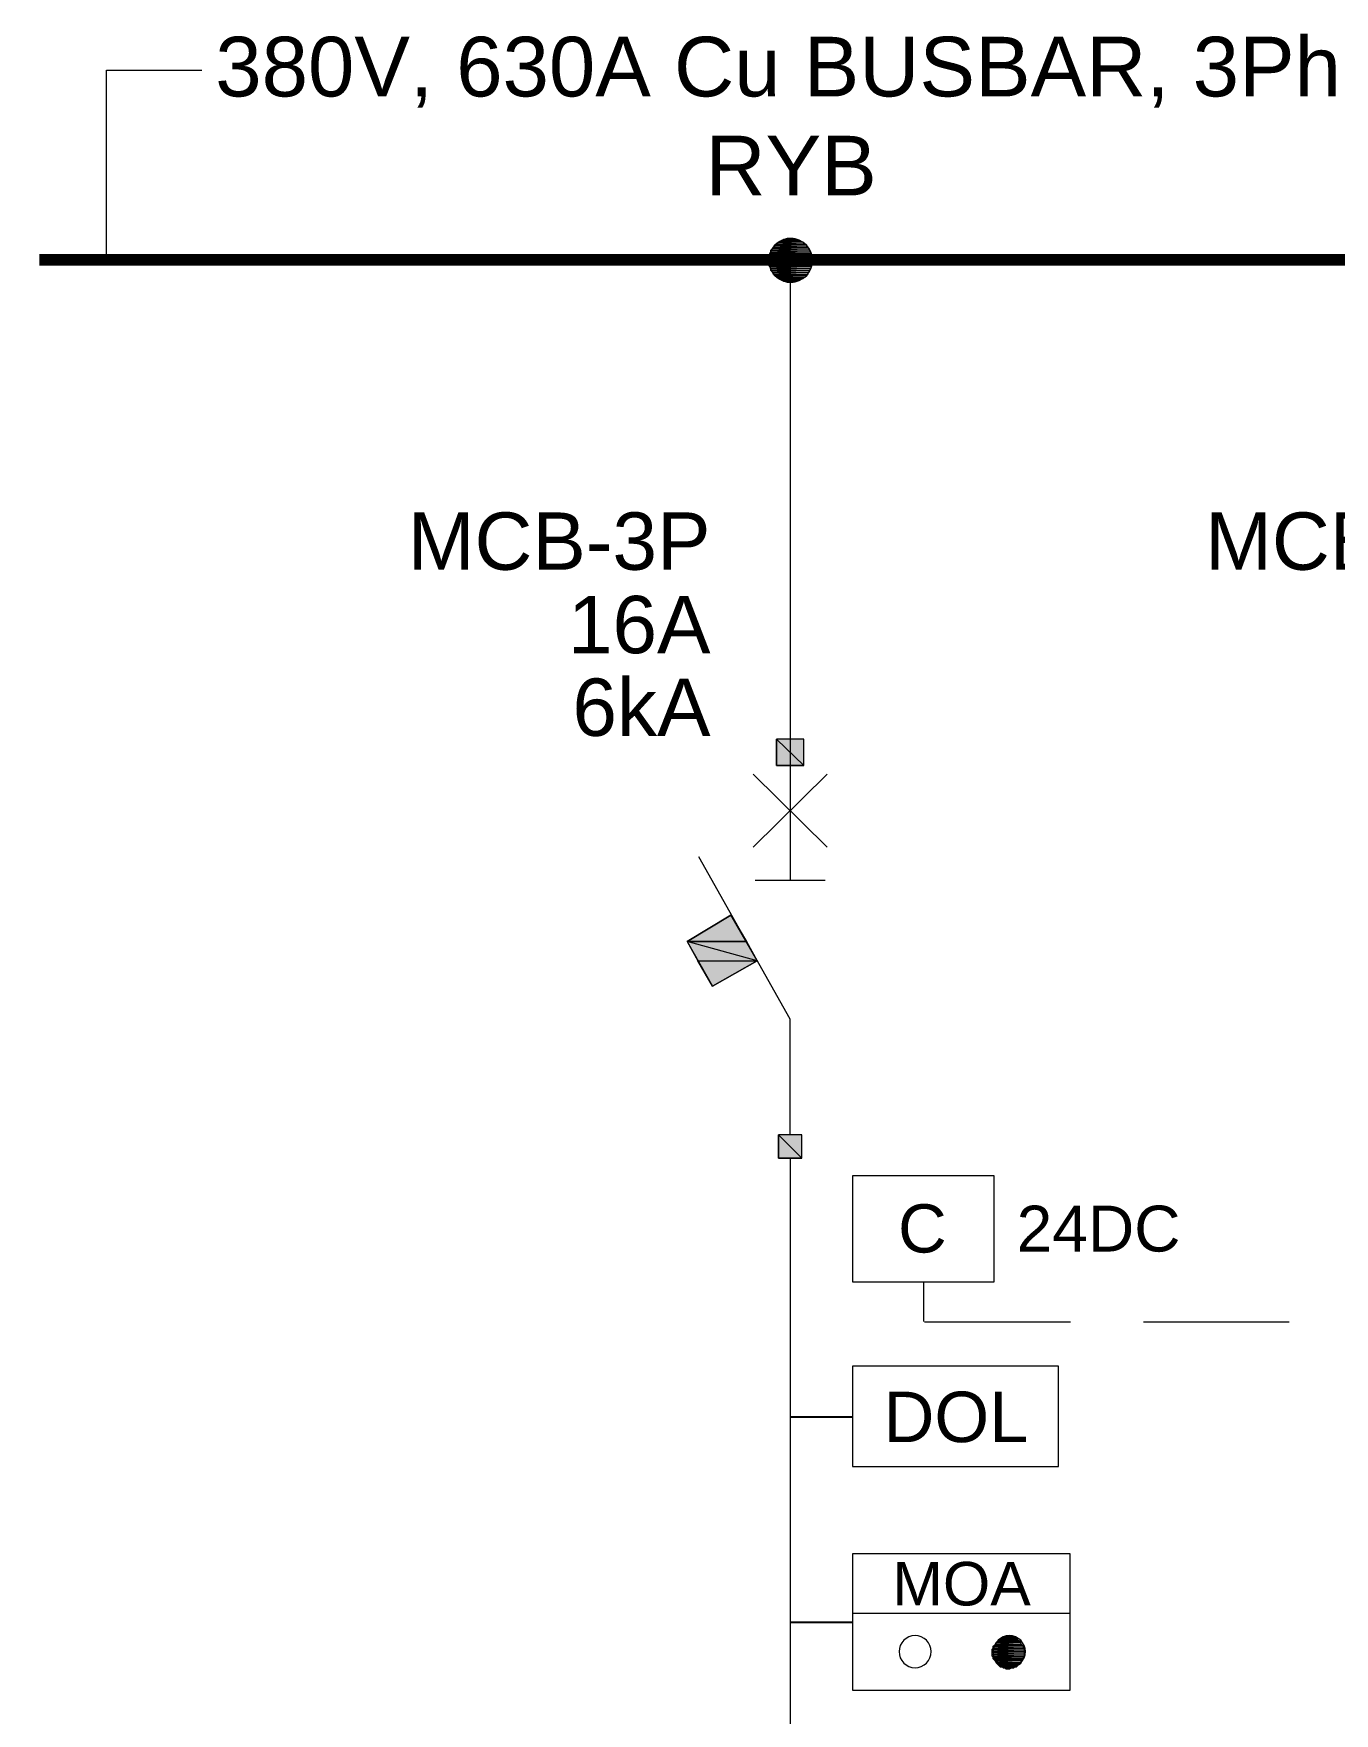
# Model space of a CAD drawing. Header units: millimetres. Extents: x -33055 to 42243, y -56860 to 24450.
# Drawn here: x -25308 to -19642, y 8545 to 15859 of the extents above; entities that cross this region are included whole.
import ezdxf
from ezdxf.enums import TextEntityAlignment as Align

# ---------------------------------------------------------------- set-up
doc = ezdxf.new("R2010")
doc.units = ezdxf.units.MM
for name, color, linetype in [('E-BUSBAR', 7, 'Continuous'), ('E-CTRL', 7, 'Continuous'), ('E-LEADER', 7, 'Continuous'), ('E-SLD', 7, 'Continuous'), ('E-TEXT', 7, 'Continuous')]:
    doc.layers.add(name, color=color, linetype=linetype)
doc.styles.add('ARIAL', font='arial.ttf')

msp = doc.modelspace()

# ---------------------------------------------------------------- hatches: boundary and pattern name
at = {"layer": 'E-SLD'}
h = msp.add_hatch(color=7, dxfattribs=at)
h.dxf.hatch_style = 1
h.paths.add_polyline_path([(-21932.3, 14924.7), (-22088.9, 14924.7), (-21928, 14916.2), (-21932.3, 14924.7)])
h.paths.add_polyline_path([(-22088.9, 14924.7), (-21928, 14916.2), (-22097.4, 14916.2), (-22088.9, 14924.7)])
h = msp.add_hatch(color=7, dxfattribs=at)
h.dxf.hatch_style = 1
h.paths.add_polyline_path([(-21936.5, 14928.9), (-22084.7, 14928.9), (-21932.3, 14924.7), (-21936.5, 14928.9)])
h.paths.add_polyline_path([(-22084.7, 14928.9), (-21932.3, 14924.7), (-22088.9, 14924.7), (-22084.7, 14928.9)])
h = msp.add_hatch(color=7, dxfattribs=at)
h.dxf.hatch_style = 1
h.paths.add_polyline_path([(-21940.7, 14937.4), (-22080.4, 14937.4), (-21936.5, 14928.9), (-21940.7, 14937.4)])
h.paths.add_polyline_path([(-22080.4, 14937.4), (-21936.5, 14928.9), (-22084.7, 14928.9), (-22080.4, 14937.4)])
h = msp.add_hatch(color=7, dxfattribs=at)
h.dxf.hatch_style = 1
h.paths.add_polyline_path([(-21949.2, 14941.6), (-22072, 14941.6), (-21940.7, 14937.4), (-21949.2, 14941.6)])
h.paths.add_polyline_path([(-22072, 14941.6), (-21940.7, 14937.4), (-22080.4, 14937.4), (-22072, 14941.6)])
h = msp.add_hatch(color=7, dxfattribs=at)
h.dxf.hatch_style = 1
h.paths.add_polyline_path([(-21957.7, 14950.1), (-22063.5, 14950.1), (-21949.2, 14941.6), (-21957.7, 14950.1)])
h.paths.add_polyline_path([(-22063.5, 14950.1), (-21949.2, 14941.6), (-22072, 14941.6), (-22063.5, 14950.1)])
h = msp.add_hatch(color=7, dxfattribs=at)
h.dxf.hatch_style = 1
h.paths.add_polyline_path([(-21966.1, 14954.3), (-22059.3, 14954.3), (-21957.7, 14950.1), (-21966.1, 14954.3)])
h.paths.add_polyline_path([(-22059.3, 14954.3), (-21957.7, 14950.1), (-22063.5, 14950.1), (-22059.3, 14954.3)])
h = msp.add_hatch(color=7, dxfattribs=at)
h.dxf.hatch_style = 1
h.paths.add_polyline_path([(-21970.4, 14958.6), (-22050.8, 14958.6), (-21966.1, 14954.3), (-21970.4, 14958.6)])
h.paths.add_polyline_path([(-22050.8, 14958.6), (-21966.1, 14954.3), (-22059.3, 14954.3), (-22050.8, 14958.6)])
h = msp.add_hatch(color=7, dxfattribs=at)
h.dxf.hatch_style = 1
h.paths.add_polyline_path([(-21983.1, 14962.8), (-22042.3, 14962.8), (-21970.4, 14958.6), (-21983.1, 14962.8)])
h.paths.add_polyline_path([(-22042.3, 14962.8), (-21970.4, 14958.6), (-22050.8, 14958.6), (-22042.3, 14962.8)])
h = msp.add_hatch(color=7, dxfattribs=at)
h.dxf.hatch_style = 1
h.paths.add_polyline_path([(-21987.3, 14962.8), (-22029.6, 14962.8), (-21983.1, 14962.8), (-21987.3, 14962.8)])
h.paths.add_polyline_path([(-22029.6, 14962.8), (-21983.1, 14962.8), (-22042.3, 14962.8), (-22029.6, 14962.8)])
h = msp.add_hatch(color=7, dxfattribs=at)
h.dxf.hatch_style = 1
h.paths.add_polyline_path([(-22000, 14967), (-22025.4, 14967), (-21987.3, 14962.8), (-22000, 14967)])
h.paths.add_polyline_path([(-22025.4, 14967), (-21987.3, 14962.8), (-22029.6, 14962.8), (-22025.4, 14967)])
h = msp.add_hatch(color=7, dxfattribs=at)
h.dxf.hatch_style = 1
h.paths.add_polyline_path([(-22008.5, 14967), (-22000, 14967), (-22025.4, 14967), (-22008.5, 14967)])
h = msp.add_hatch(color=7, dxfattribs=at)
h.dxf.hatch_style = 1
h.paths.add_polyline_path([(-21919.6, 14899.3), (-22101.6, 14899.3), (-21919.6, 14890.8), (-21919.6, 14899.3)])
h.paths.add_polyline_path([(-22101.6, 14899.3), (-21919.6, 14890.8), (-22105.8, 14890.8), (-22101.6, 14899.3)])
h = msp.add_hatch(color=7, dxfattribs=at)
h.dxf.hatch_style = 1
h.paths.add_polyline_path([(-21919.6, 14890.8), (-22105.8, 14890.8), (-21915.3, 14882.4), (-21919.6, 14890.8)])
h.paths.add_polyline_path([(-22105.8, 14890.8), (-21915.3, 14882.4), (-22105.8, 14882.4), (-22105.8, 14890.8)])
h = msp.add_hatch(color=7, dxfattribs=at)
h.dxf.hatch_style = 1
h.paths.add_polyline_path([(-21915.3, 14882.4), (-22105.8, 14882.4), (-21915.3, 14869.7), (-21915.3, 14882.4)])
h.paths.add_polyline_path([(-22105.8, 14882.4), (-21915.3, 14869.7), (-22105.8, 14869.7), (-22105.8, 14882.4)])
h = msp.add_hatch(color=7, dxfattribs=at)
h.dxf.hatch_style = 1
h.paths.add_polyline_path([(-21915.3, 14869.7), (-22105.8, 14869.7), (-21915.3, 14861.2), (-21915.3, 14869.7)])
h.paths.add_polyline_path([(-22105.8, 14869.7), (-21915.3, 14861.2), (-22105.8, 14861.2), (-22105.8, 14869.7)])
h = msp.add_hatch(color=7, dxfattribs=at)
h.dxf.hatch_style = 1
h.paths.add_polyline_path([(-21915.3, 14861.2), (-22105.8, 14861.2), (-21919.6, 14852.7), (-21915.3, 14861.2)])
h.paths.add_polyline_path([(-22105.8, 14861.2), (-21919.6, 14852.7), (-22105.8, 14852.7), (-22105.8, 14861.2)])
h = msp.add_hatch(color=7, dxfattribs=at)
h.dxf.hatch_style = 1
h.paths.add_polyline_path([(-21919.6, 14852.7), (-22105.8, 14852.7), (-21919.6, 14844.3), (-21919.6, 14852.7)])
h.paths.add_polyline_path([(-22105.8, 14852.7), (-21919.6, 14844.3), (-22101.6, 14844.3), (-22105.8, 14852.7)])
h = msp.add_hatch(color=7, dxfattribs=at)
h.dxf.hatch_style = 1
h.paths.add_polyline_path([(-21923.8, 14907.8), (-22097.4, 14907.8), (-21919.6, 14899.3), (-21923.8, 14907.8)])
h.paths.add_polyline_path([(-22097.4, 14907.8), (-21919.6, 14899.3), (-22101.6, 14899.3), (-22097.4, 14907.8)])
h = msp.add_hatch(color=7, dxfattribs=at)
h.dxf.hatch_style = 1
h.paths.add_polyline_path([(-21928, 14916.2), (-22097.4, 14916.2), (-21923.8, 14907.8), (-21928, 14916.2)])
h.paths.add_polyline_path([(-22097.4, 14916.2), (-21923.8, 14907.8), (-22097.4, 14907.8), (-22097.4, 14916.2)])
h = msp.add_hatch(color=7, dxfattribs=at)
h.dxf.hatch_style = 1
h.paths.add_polyline_path([(-21919.6, 14844.3), (-22101.6, 14844.3), (-21923.8, 14835.8), (-21919.6, 14844.3)])
h.paths.add_polyline_path([(-22101.6, 14844.3), (-21923.8, 14835.8), (-22097.4, 14835.8), (-22101.6, 14844.3)])
h = msp.add_hatch(color=7, dxfattribs=at)
h.dxf.hatch_style = 1
h.paths.add_polyline_path([(-21923.8, 14835.8), (-22097.4, 14835.8), (-21928, 14827.3), (-21923.8, 14835.8)])
h.paths.add_polyline_path([(-22097.4, 14835.8), (-21928, 14827.3), (-22097.4, 14827.3), (-22097.4, 14835.8)])
h = msp.add_hatch(color=7, dxfattribs=at)
h.dxf.hatch_style = 1
h.paths.add_polyline_path([(-21928, 14827.3), (-22097.4, 14827.3), (-21932.3, 14818.9), (-21928, 14827.3)])
h.paths.add_polyline_path([(-22097.4, 14827.3), (-21932.3, 14818.9), (-22088.9, 14818.9), (-22097.4, 14827.3)])
h = msp.add_hatch(color=7, dxfattribs=at)
h.dxf.hatch_style = 1
h.paths.add_polyline_path([(-21932.3, 14818.9), (-22088.9, 14818.9), (-21936.5, 14810.4), (-21932.3, 14818.9)])
h.paths.add_polyline_path([(-22088.9, 14818.9), (-21936.5, 14810.4), (-22084.7, 14810.4), (-22088.9, 14818.9)])
h = msp.add_hatch(color=7, dxfattribs=at)
h.dxf.hatch_style = 1
h.paths.add_polyline_path([(-21936.5, 14810.4), (-22084.7, 14810.4), (-21940.7, 14806.2), (-21936.5, 14810.4)])
h.paths.add_polyline_path([(-22084.7, 14810.4), (-21940.7, 14806.2), (-22080.4, 14806.2), (-22084.7, 14810.4)])
h = msp.add_hatch(color=7, dxfattribs=at)
h.dxf.hatch_style = 1
h.paths.add_polyline_path([(-21940.7, 14806.2), (-22080.4, 14806.2), (-21949.2, 14797.7), (-21940.7, 14806.2)])
h.paths.add_polyline_path([(-22080.4, 14806.2), (-21949.2, 14797.7), (-22072, 14797.7), (-22080.4, 14806.2)])
h = msp.add_hatch(color=7, dxfattribs=at)
h.dxf.hatch_style = 1
h.paths.add_polyline_path([(-21949.2, 14797.7), (-22072, 14797.7), (-21957.7, 14793.5), (-21949.2, 14797.7)])
h.paths.add_polyline_path([(-22072, 14797.7), (-21957.7, 14793.5), (-22063.5, 14793.5), (-22072, 14797.7)])
h = msp.add_hatch(color=7, dxfattribs=at)
h.dxf.hatch_style = 1
h.paths.add_polyline_path([(-21957.7, 14793.5), (-22063.5, 14793.5), (-21966.1, 14789.2), (-21957.7, 14793.5)])
h.paths.add_polyline_path([(-22063.5, 14793.5), (-21966.1, 14789.2), (-22059.3, 14789.2), (-22063.5, 14793.5)])
h = msp.add_hatch(color=7, dxfattribs=at)
h.dxf.hatch_style = 1
h.paths.add_polyline_path([(-21966.1, 14789.2), (-22059.3, 14789.2), (-21970.4, 14785), (-21966.1, 14789.2)])
h.paths.add_polyline_path([(-22059.3, 14789.2), (-21970.4, 14785), (-22050.8, 14785), (-22059.3, 14789.2)])
h = msp.add_hatch(color=7, dxfattribs=at)
h.dxf.hatch_style = 1
h.paths.add_polyline_path([(-21970.4, 14785), (-22050.8, 14785), (-21983.1, 14780.8), (-21970.4, 14785)])
h.paths.add_polyline_path([(-22050.8, 14785), (-21983.1, 14780.8), (-22042.3, 14780.8), (-22050.8, 14785)])
h = msp.add_hatch(color=7, dxfattribs=at)
h.dxf.hatch_style = 1
h.paths.add_polyline_path([(-21983.1, 14780.8), (-22042.3, 14780.8), (-21987.3, 14780.8), (-21983.1, 14780.8)])
h.paths.add_polyline_path([(-22042.3, 14780.8), (-21987.3, 14780.8), (-22029.6, 14780.8), (-22042.3, 14780.8)])
h = msp.add_hatch(color=7, dxfattribs=at)
h.dxf.hatch_style = 1
h.paths.add_polyline_path([(-22029.6, 14780.8), (-22025.4, 14776.5), (-22000, 14776.5), (-22029.6, 14780.8)])
h.paths.add_polyline_path([(-22025.4, 14776.5), (-22000, 14776.5), (-22008.5, 14776.5), (-22025.4, 14776.5)])
h = msp.add_hatch(color=7, dxfattribs=at)
h.dxf.hatch_style = 1
h.paths.add_polyline_path([(-22029.6, 14780.8), (-21987.3, 14780.8), (-22000, 14776.5), (-22029.6, 14780.8)])
h = msp.add_hatch(color=7, dxfattribs=at)
h.dxf.hatch_style = 1
h.paths.add_polyline_path([(-21953.4, 12786.9), (-22072, 12786.9), (-21953.4, 12672.6), (-21953.4, 12786.9)])
h.paths.add_polyline_path([(-22072, 12786.9), (-21953.4, 12672.6), (-22072, 12672.6), (-22072, 12786.9)])
h = msp.add_hatch(color=7, dxfattribs=at)
h.dxf.hatch_style = 1
h.paths.add_polyline_path([(-22270.9, 12020.6), (-22203.2, 11906.3), (-22461.4, 11906.3), (-22270.9, 12020.6)])
h = msp.add_hatch(color=7, dxfattribs=at)
h.dxf.hatch_style = 1
h.paths.add_polyline_path([(-22461.4, 11906.3), (-22414.9, 11821.7), (-22156.6, 11821.7), (-22461.4, 11906.3)])
h.paths.add_polyline_path([(-22414.9, 11821.7), (-22156.6, 11821.7), (-22351.4, 11711.6), (-22414.9, 11821.7)])
h = msp.add_hatch(color=7, dxfattribs=at)
h.dxf.hatch_style = 1
h.paths.add_polyline_path([(-22461.4, 11906.3), (-22203.2, 11906.3), (-22156.6, 11821.7), (-22461.4, 11906.3)])
h = msp.add_hatch(color=7, dxfattribs=at)
h.dxf.hatch_style = 1
h.paths.add_polyline_path([(-21961.9, 11063.9), (-22063.5, 11063.9), (-21961.9, 10962.3), (-21961.9, 11063.9)])
h.paths.add_polyline_path([(-22063.5, 11063.9), (-21961.9, 10962.3), (-22063.5, 10962.3), (-22063.5, 11063.9)])
h = msp.add_hatch(color=7, dxfattribs=at)
h.dxf.hatch_style = 1
h.paths.add_polyline_path([(-21009.4, 8854.1), (-21115.2, 8854.1), (-21005.2, 8845.6), (-21009.4, 8854.1)])
h.paths.add_polyline_path([(-21115.2, 8854.1), (-21005.2, 8845.6), (-21119.5, 8845.6), (-21115.2, 8854.1)])
h = msp.add_hatch(color=7, dxfattribs=at)
h.dxf.hatch_style = 1
h.paths.add_polyline_path([(-21009.4, 8858.3), (-21111, 8858.3), (-21009.4, 8854.1), (-21009.4, 8858.3)])
h.paths.add_polyline_path([(-21111, 8858.3), (-21009.4, 8854.1), (-21115.2, 8854.1), (-21111, 8858.3)])
h = msp.add_hatch(color=7, dxfattribs=at)
h.dxf.hatch_style = 1
h.paths.add_polyline_path([(-21017.9, 8862.6), (-21106.8, 8862.6), (-21009.4, 8858.3), (-21017.9, 8862.6)])
h.paths.add_polyline_path([(-21106.8, 8862.6), (-21009.4, 8858.3), (-21111, 8858.3), (-21106.8, 8862.6)])
h = msp.add_hatch(color=7, dxfattribs=at)
h.dxf.hatch_style = 1
h.paths.add_polyline_path([(-21022.1, 8866.8), (-21102.5, 8866.8), (-21017.9, 8862.6), (-21022.1, 8866.8)])
h.paths.add_polyline_path([(-21102.5, 8866.8), (-21017.9, 8862.6), (-21106.8, 8862.6), (-21102.5, 8866.8)])
h = msp.add_hatch(color=7, dxfattribs=at)
h.dxf.hatch_style = 1
h.paths.add_polyline_path([(-21026.3, 8871), (-21098.3, 8871), (-21022.1, 8866.8), (-21026.3, 8871)])
h.paths.add_polyline_path([(-21098.3, 8871), (-21022.1, 8866.8), (-21102.5, 8866.8), (-21098.3, 8871)])
h = msp.add_hatch(color=7, dxfattribs=at)
h.dxf.hatch_style = 1
h.paths.add_polyline_path([(-21034.8, 8875.3), (-21089.8, 8875.3), (-21026.3, 8871), (-21034.8, 8875.3)])
h.paths.add_polyline_path([(-21089.8, 8875.3), (-21026.3, 8871), (-21098.3, 8871), (-21089.8, 8875.3)])
h = msp.add_hatch(color=7, dxfattribs=at)
h.dxf.hatch_style = 1
h.paths.add_polyline_path([(-21039, 8875.3), (-21085.6, 8875.3), (-21034.8, 8875.3), (-21039, 8875.3)])
h.paths.add_polyline_path([(-21085.6, 8875.3), (-21034.8, 8875.3), (-21089.8, 8875.3), (-21085.6, 8875.3)])
h = msp.add_hatch(color=7, dxfattribs=at)
h.dxf.hatch_style = 1
h.paths.add_polyline_path([(-21047.5, 8879.5), (-21077.1, 8879.5), (-21039, 8875.3), (-21047.5, 8879.5)])
h.paths.add_polyline_path([(-21077.1, 8879.5), (-21039, 8875.3), (-21085.6, 8875.3), (-21077.1, 8879.5)])
h = msp.add_hatch(color=7, dxfattribs=at)
h.dxf.hatch_style = 1
h.paths.add_polyline_path([(-21056, 8879.5), (-21072.9, 8879.5), (-21047.5, 8879.5), (-21056, 8879.5)])
h.paths.add_polyline_path([(-21072.9, 8879.5), (-21047.5, 8879.5), (-21077.1, 8879.5), (-21072.9, 8879.5)])
h = msp.add_hatch(color=7, dxfattribs=at)
h.dxf.hatch_style = 1
h.paths.add_polyline_path([(-21060.2, 8879.5), (-21056, 8879.5), (-21072.9, 8879.5), (-21060.2, 8879.5)])
h = msp.add_hatch(color=7, dxfattribs=at)
h.dxf.hatch_style = 1
h.paths.add_polyline_path([(-20996.7, 8828.7), (-21127.9, 8828.7), (-20992.5, 8824.5), (-20996.7, 8828.7)])
h.paths.add_polyline_path([(-21127.9, 8828.7), (-20992.5, 8824.5), (-21132.2, 8824.5), (-21127.9, 8828.7)])
h = msp.add_hatch(color=7, dxfattribs=at)
h.dxf.hatch_style = 1
h.paths.add_polyline_path([(-20992.5, 8824.5), (-21132.2, 8824.5), (-20992.5, 8816), (-20992.5, 8824.5)])
h.paths.add_polyline_path([(-21132.2, 8824.5), (-20992.5, 8816), (-21132.2, 8816), (-21132.2, 8824.5)])
h = msp.add_hatch(color=7, dxfattribs=at)
h.dxf.hatch_style = 1
h.paths.add_polyline_path([(-20992.5, 8816), (-21132.2, 8816), (-20992.5, 8811.8), (-20992.5, 8816)])
h.paths.add_polyline_path([(-21132.2, 8816), (-20992.5, 8811.8), (-21132.2, 8811.8), (-21132.2, 8816)])
h = msp.add_hatch(color=7, dxfattribs=at)
h.dxf.hatch_style = 1
h.paths.add_polyline_path([(-20992.5, 8811.8), (-21132.2, 8811.8), (-20992.5, 8803.3), (-20992.5, 8811.8)])
h.paths.add_polyline_path([(-21132.2, 8811.8), (-20992.5, 8803.3), (-21132.2, 8803.3), (-21132.2, 8811.8)])
h = msp.add_hatch(color=7, dxfattribs=at)
h.dxf.hatch_style = 1
h.paths.add_polyline_path([(-20992.5, 8803.3), (-21132.2, 8803.3), (-20992.5, 8794.8), (-20992.5, 8803.3)])
h.paths.add_polyline_path([(-21132.2, 8803.3), (-20992.5, 8794.8), (-21132.2, 8794.8), (-21132.2, 8803.3)])
h = msp.add_hatch(color=7, dxfattribs=at)
h.dxf.hatch_style = 1
h.paths.add_polyline_path([(-20992.5, 8794.8), (-21132.2, 8794.8), (-20996.7, 8790.6), (-20992.5, 8794.8)])
h.paths.add_polyline_path([(-21132.2, 8794.8), (-20996.7, 8790.6), (-21127.9, 8790.6), (-21132.2, 8794.8)])
h = msp.add_hatch(color=7, dxfattribs=at)
h.dxf.hatch_style = 1
h.paths.add_polyline_path([(-21000.9, 8841.4), (-21123.7, 8841.4), (-20996.7, 8837.2), (-21000.9, 8841.4)])
h.paths.add_polyline_path([(-21123.7, 8841.4), (-20996.7, 8837.2), (-21127.9, 8837.2), (-21123.7, 8841.4)])
h = msp.add_hatch(color=7, dxfattribs=at)
h.dxf.hatch_style = 1
h.paths.add_polyline_path([(-20996.7, 8837.2), (-21127.9, 8837.2), (-20996.7, 8828.7), (-20996.7, 8837.2)])
h.paths.add_polyline_path([(-21127.9, 8837.2), (-20996.7, 8828.7), (-21127.9, 8828.7), (-21127.9, 8837.2)])
h = msp.add_hatch(color=7, dxfattribs=at)
h.dxf.hatch_style = 1
h.paths.add_polyline_path([(-20996.7, 8790.6), (-21127.9, 8790.6), (-20996.7, 8782.1), (-20996.7, 8790.6)])
h.paths.add_polyline_path([(-21127.9, 8790.6), (-20996.7, 8782.1), (-21127.9, 8782.1), (-21127.9, 8790.6)])
h = msp.add_hatch(color=7, dxfattribs=at)
h.dxf.hatch_style = 1
h.paths.add_polyline_path([(-20996.7, 8782.1), (-21127.9, 8782.1), (-21000.9, 8777.9), (-20996.7, 8782.1)])
h.paths.add_polyline_path([(-21127.9, 8782.1), (-21000.9, 8777.9), (-21123.7, 8777.9), (-21127.9, 8782.1)])
h = msp.add_hatch(color=7, dxfattribs=at)
h.dxf.hatch_style = 1
h.paths.add_polyline_path([(-21005.2, 8845.6), (-21119.5, 8845.6), (-21000.9, 8841.4), (-21005.2, 8845.6)])
h.paths.add_polyline_path([(-21119.5, 8845.6), (-21000.9, 8841.4), (-21123.7, 8841.4), (-21119.5, 8845.6)])
h = msp.add_hatch(color=7, dxfattribs=at)
h.dxf.hatch_style = 1
h.paths.add_polyline_path([(-21000.9, 8777.9), (-21123.7, 8777.9), (-21005.2, 8773.7), (-21000.9, 8777.9)])
h.paths.add_polyline_path([(-21123.7, 8777.9), (-21005.2, 8773.7), (-21119.5, 8773.7), (-21123.7, 8777.9)])
h = msp.add_hatch(color=7, dxfattribs=at)
h.dxf.hatch_style = 1
h.paths.add_polyline_path([(-21005.2, 8773.7), (-21119.5, 8773.7), (-21009.4, 8765.2), (-21005.2, 8773.7)])
h.paths.add_polyline_path([(-21119.5, 8773.7), (-21009.4, 8765.2), (-21115.2, 8765.2), (-21119.5, 8773.7)])
h = msp.add_hatch(color=7, dxfattribs=at)
h.dxf.hatch_style = 1
h.paths.add_polyline_path([(-21009.4, 8765.2), (-21115.2, 8765.2), (-21009.4, 8761), (-21009.4, 8765.2)])
h.paths.add_polyline_path([(-21115.2, 8765.2), (-21009.4, 8761), (-21111, 8761), (-21115.2, 8765.2)])
h = msp.add_hatch(color=7, dxfattribs=at)
h.dxf.hatch_style = 1
h.paths.add_polyline_path([(-21009.4, 8761), (-21111, 8761), (-21017.9, 8756.7), (-21009.4, 8761)])
h.paths.add_polyline_path([(-21111, 8761), (-21017.9, 8756.7), (-21106.8, 8756.7), (-21111, 8761)])
h = msp.add_hatch(color=7, dxfattribs=at)
h.dxf.hatch_style = 1
h.paths.add_polyline_path([(-21017.9, 8756.7), (-21106.8, 8756.7), (-21022.1, 8752.5), (-21017.9, 8756.7)])
h.paths.add_polyline_path([(-21106.8, 8756.7), (-21022.1, 8752.5), (-21102.5, 8752.5), (-21106.8, 8756.7)])
h = msp.add_hatch(color=7, dxfattribs=at)
h.dxf.hatch_style = 1
h.paths.add_polyline_path([(-21022.1, 8752.5), (-21102.5, 8752.5), (-21026.3, 8748.3), (-21022.1, 8752.5)])
h.paths.add_polyline_path([(-21102.5, 8752.5), (-21026.3, 8748.3), (-21098.3, 8748.3), (-21102.5, 8752.5)])
h = msp.add_hatch(color=7, dxfattribs=at)
h.dxf.hatch_style = 1
h.paths.add_polyline_path([(-21026.3, 8748.3), (-21098.3, 8748.3), (-21034.8, 8748.3), (-21026.3, 8748.3)])
h.paths.add_polyline_path([(-21098.3, 8748.3), (-21034.8, 8748.3), (-21089.8, 8748.3), (-21098.3, 8748.3)])
h = msp.add_hatch(color=7, dxfattribs=at)
h.dxf.hatch_style = 1
h.paths.add_polyline_path([(-21034.8, 8748.3), (-21089.8, 8748.3), (-21039, 8744), (-21034.8, 8748.3)])
h.paths.add_polyline_path([(-21089.8, 8748.3), (-21039, 8744), (-21085.6, 8744), (-21089.8, 8748.3)])
h = msp.add_hatch(color=7, dxfattribs=at)
h.dxf.hatch_style = 1
h.paths.add_polyline_path([(-21039, 8744), (-21085.6, 8744), (-21047.5, 8744), (-21039, 8744)])
h.paths.add_polyline_path([(-21085.6, 8744), (-21047.5, 8744), (-21077.1, 8744), (-21085.6, 8744)])
h = msp.add_hatch(color=7, dxfattribs=at)
h.dxf.hatch_style = 1
h.paths.add_polyline_path([(-21077.1, 8744), (-21072.9, 8739.8), (-21056, 8739.8), (-21077.1, 8744)])
h.paths.add_polyline_path([(-21072.9, 8739.8), (-21056, 8739.8), (-21060.2, 8739.8), (-21072.9, 8739.8)])
h = msp.add_hatch(color=7, dxfattribs=at)
h.dxf.hatch_style = 1
h.paths.add_polyline_path([(-21077.1, 8744), (-21047.5, 8744), (-21056, 8739.8), (-21077.1, 8744)])

# ---------------------------------------------------------------- linework, layer by layer
at = {"color": 7, "lineweight": 0}
msp.add_lwpolyline([(-24990.7, 14873.9), (-24990.7, 15699.4), (-24575.8, 15699.4)], dxfattribs=at)
at = {"layer": 'E-BUSBAR', "const_width": 50}
msp.add_lwpolyline([(-25283, 14874), (35929, 14874)], dxfattribs=at)
at = {"layer": 'E-CTRL', "color": 7, "lineweight": 0}
for p, q in [((-21427, 10250), (-20792, 10250)), ((-20474.5, 10250), (-19839.5, 10250))]:
    msp.add_line(p, q, dxfattribs=at)
at = {"layer": 'E-LEADER', "color": 253, "lineweight": 25, "true_color": 0x999999}
for p, q in [((-22012.7, 9836.2), (-21741.8, 9836.2)), ((-22012.7, 8943), (-21741.8, 8943))]:
    msp.add_line(p, q, dxfattribs=at)
at = {"layer": 'E-SLD', "color": 7, "lineweight": 0}
for p, q in [((-22012.7, 14873.9), (-22012.7, 12173)), ((-22173.6, 12634.5), (-21851.8, 12317)), ((-21851.8, 12634.5), (-22173.6, 12317)), ((-22165.1, 12173), (-21860.3, 12173)), ((-22012.7, 10962.3), (-22012.7, 8214.9)), ((-21432.7, 10424.7), (-21432.7, 10251.1)), ((-21741.8, 8981.1), (-20793.5, 8981.1))]:
    msp.add_line(p, q, dxfattribs=at)
for points in [[(-21915.3, 14871.8), (-21917.3, 14891), (-21922.8, 14908.9), (-21931.6, 14925), (-21943.2, 14939.1), (-21957.3, 14950.8), (-21973.5, 14959.5), (-21991.4, 14965.1), (-22010.6, 14967), (-22029.8, 14965.1), (-22047.7, 14959.5), (-22063.8, 14950.8), (-22077.9, 14939.1), (-22089.6, 14925), (-22098.4, 14908.9), (-22103.9, 14891), (-22105.8, 14871.8), (-22103.9, 14852.6), (-22098.4, 14834.7), (-22089.6, 14818.5), (-22077.9, 14804.4), (-22063.8, 14792.8), (-22047.7, 14784), (-22029.8, 14778.5), (-22010.6, 14776.5), (-21991.4, 14778.5), (-21973.5, 14784), (-21957.3, 14792.8), (-21943.2, 14804.4), (-21931.6, 14818.5), (-21922.8, 14834.7), (-21917.3, 14852.6), (-21915.3, 14871.8)], [(-22088.9, 14924.7), (-21928, 14916.2), (-22097.4, 14916.2), (-22088.9, 14924.7)], [(-22084.7, 14928.9), (-21932.3, 14924.7), (-22088.9, 14924.7), (-22084.7, 14928.9)], [(-21932.3, 14924.7), (-22088.9, 14924.7), (-21928, 14916.2), (-21932.3, 14924.7)], [(-22080.4, 14937.4), (-21936.5, 14928.9), (-22084.7, 14928.9), (-22080.4, 14937.4)], [(-21936.5, 14928.9), (-22084.7, 14928.9), (-21932.3, 14924.7), (-21936.5, 14928.9)], [(-22072, 14941.6), (-21940.7, 14937.4), (-22080.4, 14937.4), (-22072, 14941.6)], [(-21940.7, 14937.4), (-22080.4, 14937.4), (-21936.5, 14928.9), (-21940.7, 14937.4)], [(-22063.5, 14950.1), (-21949.2, 14941.6), (-22072, 14941.6), (-22063.5, 14950.1)], [(-21949.2, 14941.6), (-22072, 14941.6), (-21940.7, 14937.4), (-21949.2, 14941.6)], [(-22059.3, 14954.3), (-21957.7, 14950.1), (-22063.5, 14950.1), (-22059.3, 14954.3)], [(-21957.7, 14950.1), (-22063.5, 14950.1), (-21949.2, 14941.6), (-21957.7, 14950.1)], [(-22050.8, 14958.6), (-21966.1, 14954.3), (-22059.3, 14954.3), (-22050.8, 14958.6)], [(-21966.1, 14954.3), (-22059.3, 14954.3), (-21957.7, 14950.1), (-21966.1, 14954.3)], [(-22042.3, 14962.8), (-21970.4, 14958.6), (-22050.8, 14958.6), (-22042.3, 14962.8)], [(-21970.4, 14958.6), (-22050.8, 14958.6), (-21966.1, 14954.3), (-21970.4, 14958.6)], [(-22029.6, 14962.8), (-21983.1, 14962.8), (-22042.3, 14962.8), (-22029.6, 14962.8)], [(-21983.1, 14962.8), (-22042.3, 14962.8), (-21970.4, 14958.6), (-21983.1, 14962.8)], [(-22025.4, 14967), (-21987.3, 14962.8), (-22029.6, 14962.8), (-22025.4, 14967)], [(-21987.3, 14962.8), (-22029.6, 14962.8), (-21983.1, 14962.8), (-21987.3, 14962.8)], [(-22008.5, 14967), (-22000, 14967), (-22025.4, 14967), (-22008.5, 14967)], [(-22000, 14967), (-22025.4, 14967), (-21987.3, 14962.8), (-22000, 14967)], [(-22101.6, 14899.3), (-21919.6, 14890.8), (-22105.8, 14890.8), (-22101.6, 14899.3)], [(-21919.6, 14890.8), (-22105.8, 14890.8), (-21915.3, 14882.4), (-21919.6, 14890.8)], [(-22105.8, 14890.8), (-21915.3, 14882.4), (-22105.8, 14882.4), (-22105.8, 14890.8)], [(-21915.3, 14882.4), (-22105.8, 14882.4), (-21915.3, 14869.7), (-21915.3, 14882.4)], [(-22105.8, 14882.4), (-21915.3, 14869.7), (-22105.8, 14869.7), (-22105.8, 14882.4)], [(-21915.3, 14869.7), (-22105.8, 14869.7), (-21915.3, 14861.2), (-21915.3, 14869.7)], [(-22105.8, 14869.7), (-21915.3, 14861.2), (-22105.8, 14861.2), (-22105.8, 14869.7)], [(-21915.3, 14861.2), (-22105.8, 14861.2), (-21919.6, 14852.7), (-21915.3, 14861.2)], [(-22105.8, 14861.2), (-21919.6, 14852.7), (-22105.8, 14852.7), (-22105.8, 14861.2)], [(-21919.6, 14852.7), (-22105.8, 14852.7), (-21919.6, 14844.3), (-21919.6, 14852.7)], [(-22105.8, 14852.7), (-21919.6, 14844.3), (-22101.6, 14844.3), (-22105.8, 14852.7)], [(-22097.4, 14907.8), (-21919.6, 14899.3), (-22101.6, 14899.3), (-22097.4, 14907.8)], [(-21919.6, 14899.3), (-22101.6, 14899.3), (-21919.6, 14890.8), (-21919.6, 14899.3)], [(-21928, 14916.2), (-22097.4, 14916.2), (-21923.8, 14907.8), (-21928, 14916.2)], [(-22097.4, 14916.2), (-21923.8, 14907.8), (-22097.4, 14907.8), (-22097.4, 14916.2)], [(-21923.8, 14907.8), (-22097.4, 14907.8), (-21919.6, 14899.3), (-21923.8, 14907.8)], [(-21919.6, 14844.3), (-22101.6, 14844.3), (-21923.8, 14835.8), (-21919.6, 14844.3)], [(-22101.6, 14844.3), (-21923.8, 14835.8), (-22097.4, 14835.8), (-22101.6, 14844.3)], [(-21923.8, 14835.8), (-22097.4, 14835.8), (-21928, 14827.3), (-21923.8, 14835.8)], [(-22097.4, 14835.8), (-21928, 14827.3), (-22097.4, 14827.3), (-22097.4, 14835.8)], [(-21928, 14827.3), (-22097.4, 14827.3), (-21932.3, 14818.9), (-21928, 14827.3)], [(-22097.4, 14827.3), (-21932.3, 14818.9), (-22088.9, 14818.9), (-22097.4, 14827.3)], [(-21932.3, 14818.9), (-22088.9, 14818.9), (-21936.5, 14810.4), (-21932.3, 14818.9)], [(-22088.9, 14818.9), (-21936.5, 14810.4), (-22084.7, 14810.4), (-22088.9, 14818.9)], [(-21936.5, 14810.4), (-22084.7, 14810.4), (-21940.7, 14806.2), (-21936.5, 14810.4)], [(-22084.7, 14810.4), (-21940.7, 14806.2), (-22080.4, 14806.2), (-22084.7, 14810.4)], [(-21940.7, 14806.2), (-22080.4, 14806.2), (-21949.2, 14797.7), (-21940.7, 14806.2)], [(-22080.4, 14806.2), (-21949.2, 14797.7), (-22072, 14797.7), (-22080.4, 14806.2)], [(-21949.2, 14797.7), (-22072, 14797.7), (-21957.7, 14793.5), (-21949.2, 14797.7)], [(-22072, 14797.7), (-21957.7, 14793.5), (-22063.5, 14793.5), (-22072, 14797.7)], [(-21957.7, 14793.5), (-22063.5, 14793.5), (-21966.1, 14789.2), (-21957.7, 14793.5)], [(-22063.5, 14793.5), (-21966.1, 14789.2), (-22059.3, 14789.2), (-22063.5, 14793.5)], [(-21966.1, 14789.2), (-22059.3, 14789.2), (-21970.4, 14785), (-21966.1, 14789.2)], [(-22059.3, 14789.2), (-21970.4, 14785), (-22050.8, 14785), (-22059.3, 14789.2)], [(-21970.4, 14785), (-22050.8, 14785), (-21983.1, 14780.8), (-21970.4, 14785)], [(-22050.8, 14785), (-21983.1, 14780.8), (-22042.3, 14780.8), (-22050.8, 14785)], [(-21983.1, 14780.8), (-22042.3, 14780.8), (-21987.3, 14780.8), (-21983.1, 14780.8)], [(-22042.3, 14780.8), (-21987.3, 14780.8), (-22029.6, 14780.8), (-22042.3, 14780.8)], [(-22029.6, 14780.8), (-22025.4, 14776.5), (-22000, 14776.5), (-22029.6, 14780.8)], [(-22029.6, 14780.8), (-21987.3, 14780.8), (-22000, 14776.5), (-22029.6, 14780.8)], [(-22025.4, 14776.5), (-22000, 14776.5), (-22008.5, 14776.5), (-22025.4, 14776.5)], [(-22072, 12786.9), (-22072, 12672.6), (-21953.4, 12672.6), (-21953.4, 12786.9), (-22072, 12786.9)], [(-22072, 12786.9), (-22072, 12672.6), (-21953.4, 12672.6), (-21953.4, 12786.9), (-22072, 12786.9)], [(-21953.4, 12786.9), (-22072, 12786.9), (-21953.4, 12672.6), (-21953.4, 12786.9)], [(-22072, 12786.9), (-21953.4, 12672.6), (-22072, 12672.6), (-22072, 12786.9)], [(-22012.7, 11063.9), (-22012.7, 11567.7), (-22410.6, 12274.6)], [(-22351.4, 11711.6), (-22156.6, 11821.7), (-22270.9, 12020.6), (-22461.4, 11906.3), (-22351.4, 11711.6)], [(-22270.9, 12020.6), (-22203.2, 11906.3), (-22461.4, 11906.3), (-22270.9, 12020.6)], [(-22461.4, 11906.3), (-22414.9, 11821.7), (-22156.6, 11821.7), (-22461.4, 11906.3)], [(-22461.4, 11906.3), (-22203.2, 11906.3), (-22156.6, 11821.7), (-22461.4, 11906.3)], [(-22414.9, 11821.7), (-22156.6, 11821.7), (-22351.4, 11711.6), (-22414.9, 11821.7)], [(-22063.5, 11063.9), (-22063.5, 10962.3), (-21961.9, 10962.3), (-21961.9, 11063.9), (-22063.5, 11063.9)], [(-21961.9, 11063.9), (-22063.5, 11063.9), (-21961.9, 10962.3), (-21961.9, 11063.9)], [(-22063.5, 11063.9), (-21961.9, 10962.3), (-22063.5, 10962.3), (-22063.5, 11063.9)], [(-21741.8, 10886.1), (-21741.8, 10424.7), (-21123.7, 10424.7), (-21123.7, 10886.1), (-21741.8, 10886.1)], [(-21741.8, 10056.4), (-21741.8, 9620.3), (-20844.3, 9620.3), (-20844.3, 10056.4), (-21741.8, 10056.4)], [(-21741.8, 9239.3), (-21741.8, 8646.7), (-20793.5, 8646.7), (-20793.5, 9239.3), (-21741.8, 9239.3)], [(-21398.9, 8813.9), (-21400.3, 8828), (-21404.4, 8841.1), (-21410.8, 8852.9), (-21419.3, 8863.3), (-21429.7, 8871.8), (-21441.5, 8878.2), (-21454.6, 8882.3), (-21468.7, 8883.7), (-21482.8, 8882.3), (-21495.9, 8878.2), (-21507.8, 8871.8), (-21518.1, 8863.3), (-21526.6, 8852.9), (-21533.1, 8841.1), (-21537.2, 8828), (-21538.6, 8813.9), (-21537.2, 8799.8), (-21533.1, 8786.7), (-21526.6, 8774.8), (-21518.1, 8764.5), (-21507.8, 8756), (-21495.9, 8749.5), (-21482.8, 8745.5), (-21468.7, 8744), (-21454.6, 8745.5), (-21441.5, 8749.5), (-21429.7, 8756), (-21419.3, 8764.5), (-21410.8, 8774.8), (-21404.4, 8786.7), (-21400.3, 8799.8), (-21398.9, 8813.9)], [(-20988.2, 8813.9), (-20989.7, 8828), (-20993.7, 8841.1), (-21000.2, 8852.9), (-21008.7, 8863.3), (-21019, 8871.8), (-21030.9, 8878.2), (-21044, 8882.3), (-21058.1, 8883.7), (-21072.2, 8882.3), (-21085.3, 8878.2), (-21097.1, 8871.8), (-21107.5, 8863.3), (-21116, 8852.9), (-21122.5, 8841.1), (-21126.5, 8828), (-21127.9, 8813.9), (-21126.5, 8799.8), (-21122.5, 8786.7), (-21116, 8774.8), (-21107.5, 8764.5), (-21097.1, 8756), (-21085.3, 8749.5), (-21072.2, 8745.5), (-21058.1, 8744), (-21044, 8745.5), (-21030.9, 8749.5), (-21019, 8756), (-21008.7, 8764.5), (-21000.2, 8774.8), (-20993.7, 8786.7), (-20989.7, 8799.8), (-20988.2, 8813.9)], [(-21115.2, 8854.1), (-21005.2, 8845.6), (-21119.5, 8845.6), (-21115.2, 8854.1)], [(-21111, 8858.3), (-21009.4, 8854.1), (-21115.2, 8854.1), (-21111, 8858.3)], [(-21009.4, 8854.1), (-21115.2, 8854.1), (-21005.2, 8845.6), (-21009.4, 8854.1)], [(-21106.8, 8862.6), (-21009.4, 8858.3), (-21111, 8858.3), (-21106.8, 8862.6)], [(-21009.4, 8858.3), (-21111, 8858.3), (-21009.4, 8854.1), (-21009.4, 8858.3)], [(-21102.5, 8866.8), (-21017.9, 8862.6), (-21106.8, 8862.6), (-21102.5, 8866.8)], [(-21017.9, 8862.6), (-21106.8, 8862.6), (-21009.4, 8858.3), (-21017.9, 8862.6)], [(-21098.3, 8871), (-21022.1, 8866.8), (-21102.5, 8866.8), (-21098.3, 8871)], [(-21022.1, 8866.8), (-21102.5, 8866.8), (-21017.9, 8862.6), (-21022.1, 8866.8)], [(-21089.8, 8875.3), (-21026.3, 8871), (-21098.3, 8871), (-21089.8, 8875.3)], [(-21026.3, 8871), (-21098.3, 8871), (-21022.1, 8866.8), (-21026.3, 8871)], [(-21085.6, 8875.3), (-21034.8, 8875.3), (-21089.8, 8875.3), (-21085.6, 8875.3)], [(-21034.8, 8875.3), (-21089.8, 8875.3), (-21026.3, 8871), (-21034.8, 8875.3)], [(-21077.1, 8879.5), (-21039, 8875.3), (-21085.6, 8875.3), (-21077.1, 8879.5)], [(-21039, 8875.3), (-21085.6, 8875.3), (-21034.8, 8875.3), (-21039, 8875.3)], [(-21072.9, 8879.5), (-21047.5, 8879.5), (-21077.1, 8879.5), (-21072.9, 8879.5)], [(-21047.5, 8879.5), (-21077.1, 8879.5), (-21039, 8875.3), (-21047.5, 8879.5)], [(-21060.2, 8879.5), (-21056, 8879.5), (-21072.9, 8879.5), (-21060.2, 8879.5)], [(-21056, 8879.5), (-21072.9, 8879.5), (-21047.5, 8879.5), (-21056, 8879.5)], [(-21127.9, 8828.7), (-20992.5, 8824.5), (-21132.2, 8824.5), (-21127.9, 8828.7)], [(-20992.5, 8824.5), (-21132.2, 8824.5), (-20992.5, 8816), (-20992.5, 8824.5)], [(-21132.2, 8824.5), (-20992.5, 8816), (-21132.2, 8816), (-21132.2, 8824.5)], [(-20992.5, 8816), (-21132.2, 8816), (-20992.5, 8811.8), (-20992.5, 8816)], [(-21132.2, 8816), (-20992.5, 8811.8), (-21132.2, 8811.8), (-21132.2, 8816)], [(-20992.5, 8811.8), (-21132.2, 8811.8), (-20992.5, 8803.3), (-20992.5, 8811.8)], [(-21132.2, 8811.8), (-20992.5, 8803.3), (-21132.2, 8803.3), (-21132.2, 8811.8)], [(-20992.5, 8803.3), (-21132.2, 8803.3), (-20992.5, 8794.8), (-20992.5, 8803.3)], [(-21132.2, 8803.3), (-20992.5, 8794.8), (-21132.2, 8794.8), (-21132.2, 8803.3)], [(-20992.5, 8794.8), (-21132.2, 8794.8), (-20996.7, 8790.6), (-20992.5, 8794.8)], [(-21132.2, 8794.8), (-20996.7, 8790.6), (-21127.9, 8790.6), (-21132.2, 8794.8)], [(-21123.7, 8841.4), (-20996.7, 8837.2), (-21127.9, 8837.2), (-21123.7, 8841.4)], [(-20996.7, 8837.2), (-21127.9, 8837.2), (-20996.7, 8828.7), (-20996.7, 8837.2)], [(-21127.9, 8837.2), (-20996.7, 8828.7), (-21127.9, 8828.7), (-21127.9, 8837.2)], [(-20996.7, 8828.7), (-21127.9, 8828.7), (-20992.5, 8824.5), (-20996.7, 8828.7)], [(-20996.7, 8790.6), (-21127.9, 8790.6), (-20996.7, 8782.1), (-20996.7, 8790.6)], [(-21127.9, 8790.6), (-20996.7, 8782.1), (-21127.9, 8782.1), (-21127.9, 8790.6)], [(-20996.7, 8782.1), (-21127.9, 8782.1), (-21000.9, 8777.9), (-20996.7, 8782.1)], [(-21127.9, 8782.1), (-21000.9, 8777.9), (-21123.7, 8777.9), (-21127.9, 8782.1)], [(-21119.5, 8845.6), (-21000.9, 8841.4), (-21123.7, 8841.4), (-21119.5, 8845.6)], [(-21000.9, 8841.4), (-21123.7, 8841.4), (-20996.7, 8837.2), (-21000.9, 8841.4)], [(-21000.9, 8777.9), (-21123.7, 8777.9), (-21005.2, 8773.7), (-21000.9, 8777.9)], [(-21123.7, 8777.9), (-21005.2, 8773.7), (-21119.5, 8773.7), (-21123.7, 8777.9)], [(-21005.2, 8845.6), (-21119.5, 8845.6), (-21000.9, 8841.4), (-21005.2, 8845.6)], [(-21005.2, 8773.7), (-21119.5, 8773.7), (-21009.4, 8765.2), (-21005.2, 8773.7)], [(-21119.5, 8773.7), (-21009.4, 8765.2), (-21115.2, 8765.2), (-21119.5, 8773.7)], [(-21009.4, 8765.2), (-21115.2, 8765.2), (-21009.4, 8761), (-21009.4, 8765.2)], [(-21115.2, 8765.2), (-21009.4, 8761), (-21111, 8761), (-21115.2, 8765.2)], [(-21009.4, 8761), (-21111, 8761), (-21017.9, 8756.7), (-21009.4, 8761)], [(-21111, 8761), (-21017.9, 8756.7), (-21106.8, 8756.7), (-21111, 8761)], [(-21017.9, 8756.7), (-21106.8, 8756.7), (-21022.1, 8752.5), (-21017.9, 8756.7)], [(-21106.8, 8756.7), (-21022.1, 8752.5), (-21102.5, 8752.5), (-21106.8, 8756.7)], [(-21022.1, 8752.5), (-21102.5, 8752.5), (-21026.3, 8748.3), (-21022.1, 8752.5)], [(-21102.5, 8752.5), (-21026.3, 8748.3), (-21098.3, 8748.3), (-21102.5, 8752.5)], [(-21026.3, 8748.3), (-21098.3, 8748.3), (-21034.8, 8748.3), (-21026.3, 8748.3)], [(-21098.3, 8748.3), (-21034.8, 8748.3), (-21089.8, 8748.3), (-21098.3, 8748.3)], [(-21034.8, 8748.3), (-21089.8, 8748.3), (-21039, 8744), (-21034.8, 8748.3)], [(-21089.8, 8748.3), (-21039, 8744), (-21085.6, 8744), (-21089.8, 8748.3)], [(-21039, 8744), (-21085.6, 8744), (-21047.5, 8744), (-21039, 8744)], [(-21085.6, 8744), (-21047.5, 8744), (-21077.1, 8744), (-21085.6, 8744)], [(-21077.1, 8744), (-21072.9, 8739.8), (-21056, 8739.8), (-21077.1, 8744)], [(-21077.1, 8744), (-21047.5, 8744), (-21056, 8739.8), (-21077.1, 8744)], [(-21072.9, 8739.8), (-21056, 8739.8), (-21060.2, 8739.8), (-21072.9, 8739.8)]]:
    msp.add_lwpolyline(points, dxfattribs=at)
at = {"layer": 'E-SLD', "const_width": 1}
msp.add_lwpolyline([(-22013.8, 10655.7), (-21741.8, 10655.7)], dxfattribs=at)

# ---------------------------------------------------------------- texts
at = {"layer": 'E-TEXT', "color": 7, "style": 'ARIAL'}
for s, height, p in [('380V, 630A Cu BUSBAR, 3Ph + 100% N, 50%(E)', 259.84, (-24516.5, 15585.1)), ('C', 209.9, (-21542.8, 10551.7)), ('24DC', 199.8, (-21026.3, 10555.9)), ('DOL', 219.73, (-21606.3, 9726.2)), ('MOA', 189.71, (-21568.2, 9015))]:
    msp.add_text(s, height=height, dxfattribs=at).set_placement(p)
msp.add_text('RYB', height=259.91, dxfattribs=at).set_placement((-22008.8, 15154), align=Align.CENTER)
for s, p in [('MCB-3P', (-22359.8, 13524.2)), ('MCB-3P', (-18886.7, 13524.2)), ('16A', (-22359.8, 13160.8)), ('6kA', (-22359.8, 12801))]:
    msp.add_text(s, height=249.81, dxfattribs=at).set_placement(p, align=Align.RIGHT)

doc.saveas('drawing.dxf')
